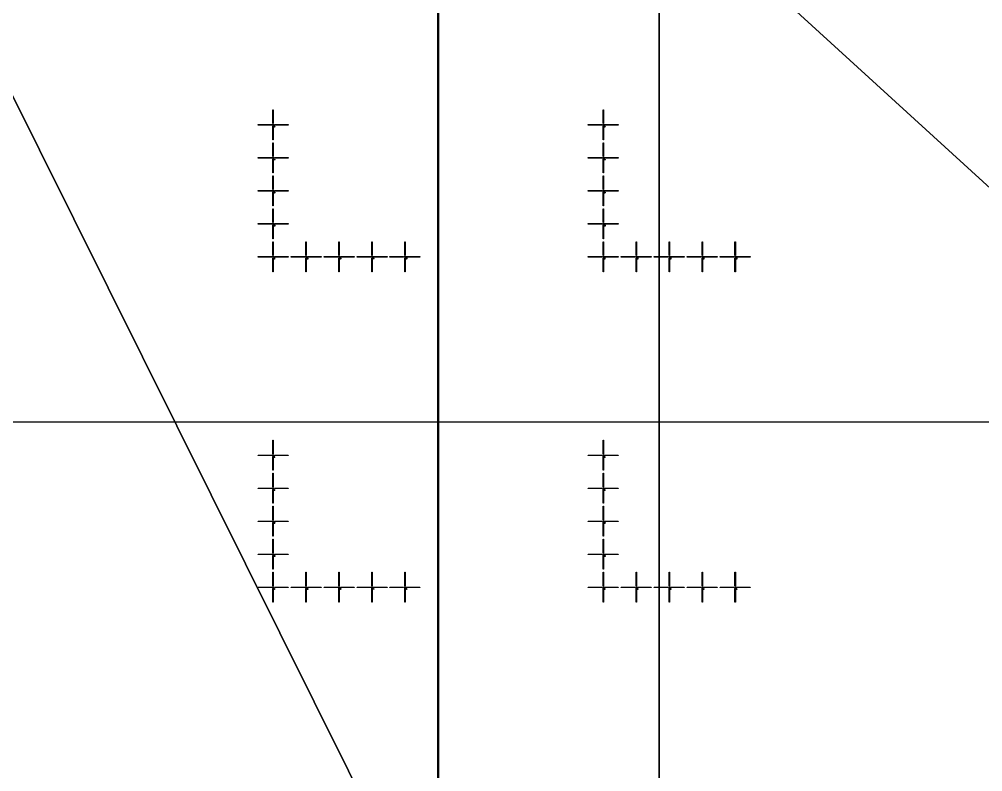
# Model space of a CAD drawing. Extents: x -25400 to 25400, y -24113 to 25400.
# Drawn here: x 4462 to 10306, y -12974 to -8413 of the extents above; entities that cross this region are included whole.
import ezdxf

# ---------------------------------------------------------------- set-up
doc = ezdxf.new("R2010")
doc.units = 0
for name, color, linetype in [('L0D0', 1, 'CONTINUOUS'), ('L1D0', 2, 'CONTINUOUS'), ('L3D0', 3, 'CONTINUOUS')]:
    doc.layers.add(name, color=color, linetype=linetype)

msp = doc.modelspace()

# ---------------------------------------------------------------- linework, layer by layer
at = {"layer": 'L0D0'}
for points in [[(8342.854, 23990.765), (8342.854, -23990.765), (8299.673, -24005.737), (8256.466, -24020.632), (8213.232, -24035.449), (8169.972, -24050.188), (8126.685, -24064.85), (8083.372, -24079.433), (8040.032, -24093.939), (7996.667, -24108.366), (7983.296, -24112.788), (4251.735, -24112.788), (0, 0), (0, 25400)], [(8342.854, -23990.765), (8342.854, 23990.765)], [(2112.945, -22802.313), (0, 0), (10207.408, -20499.239)], [(10207.408, -20499.239), (0, 0), (16923.304, -15427.63)], [(16923.304, -15427.63), (0, 0), (21353.614, -8272.434)]]:
    msp.add_lwpolyline(points, dxfattribs=at)
at = {"layer": 'L1D0'}
for points in [[(6000.25, -9045.15), (6000.25, -8962.15), (6002.75, -8962.15), (6002.75, -9045.15)], [(8003.25, -9045.15), (8003.25, -8962.15), (8005.75, -8962.15), (8005.75, -9045.15)], [(5910.5, -9054.4), (5910.5, -9051.9), (5993.5, -9051.9), (5993.5, -9054.4)], [(6001.3, -9058.15), (6001.3, -9053.35), (5996.5, -9053.35), (5996.5, -9052.95), (6001.3, -9052.95), (6001.3, -9048.15), (6001.7, -9048.15), (6001.7, -9052.95), (6006.5, -9052.95), (6006.5, -9053.35), (6001.7, -9053.35), (6001.7, -9058.15)], [(6009.5, -9054.4), (6009.5, -9051.9), (6092.5, -9051.9), (6092.5, -9054.4)], [(7913.5, -9054.4), (7913.5, -9051.9), (7996.5, -9051.9), (7996.5, -9054.4)], [(8004.3, -9058.15), (8004.3, -9053.35), (7999.5, -9053.35), (7999.5, -9052.95), (8004.3, -9052.95), (8004.3, -9048.15), (8004.7, -9048.15), (8004.7, -9052.95), (8009.5, -9052.95), (8009.5, -9053.35), (8004.7, -9053.35), (8004.7, -9058.15)], [(8012.5, -9054.4), (8012.5, -9051.9), (8095.5, -9051.9), (8095.5, -9054.4)], [(6000.25, -9144.15), (6000.25, -9061.15), (6002.75, -9061.15), (6002.75, -9144.15)], [(6007.5, -9063.706), (6007.5, -9060.15), (6011.944, -9060.15), (6011.944, -9061.039), (6008.389, -9061.039), (6008.389, -9062.817), (6011.056, -9062.817), (6011.056, -9063.706)], [(6007.5, -9066.372), (6007.5, -9065.483), (6011.056, -9065.483), (6011.056, -9066.372)], [(6011.056, -9065.483), (6011.056, -9063.706), (6011.944, -9063.706), (6011.944, -9065.483)], [(8003.25, -9144.15), (8003.25, -9061.15), (8005.75, -9061.15), (8005.75, -9144.15)], [(8010.5, -9063.706), (8010.5, -9060.15), (8014.944, -9060.15), (8014.944, -9061.039), (8011.389, -9061.039), (8011.389, -9062.817), (8014.056, -9062.817), (8014.056, -9063.706)], [(8010.5, -9066.372), (8010.5, -9065.483), (8014.056, -9065.483), (8014.056, -9066.372)], [(8014.056, -9065.483), (8014.056, -9063.706), (8014.944, -9063.706), (8014.944, -9065.483)], [(6000.25, -9245.15), (6000.25, -9162.15), (6002.75, -9162.15), (6002.75, -9245.15)], [(8003.25, -9245.15), (8003.25, -9162.15), (8005.75, -9162.15), (8005.75, -9245.15)], [(5910.5, -9254.4), (5910.5, -9251.9), (5993.5, -9251.9), (5993.5, -9254.4)], [(6001.3, -9258.15), (6001.3, -9253.35), (5996.5, -9253.35), (5996.5, -9252.95), (6001.3, -9252.95), (6001.3, -9248.15), (6001.7, -9248.15), (6001.7, -9252.95), (6006.5, -9252.95), (6006.5, -9253.35), (6001.7, -9253.35), (6001.7, -9258.15)], [(6000.25, -9344.15), (6000.25, -9261.15), (6002.75, -9261.15), (6002.75, -9344.15)], [(6010.167, -9266.372), (6010.167, -9264.594), (6007.5, -9264.594), (6007.5, -9262.817), (6008.389, -9262.817), (6008.389, -9263.706), (6010.167, -9263.706), (6010.167, -9261.039), (6009.278, -9261.039), (6009.278, -9260.15), (6011.056, -9260.15), (6011.056, -9263.706), (6011.944, -9263.706), (6011.944, -9264.594), (6011.056, -9264.594), (6011.056, -9266.372)], [(6008.389, -9262.817), (6008.389, -9261.039), (6009.278, -9261.039), (6009.278, -9262.817)], [(6009.5, -9254.4), (6009.5, -9251.9), (6092.5, -9251.9), (6092.5, -9254.4)], [(7913.5, -9254.4), (7913.5, -9251.9), (7996.5, -9251.9), (7996.5, -9254.4)], [(8004.3, -9258.15), (8004.3, -9253.35), (7999.5, -9253.35), (7999.5, -9252.95), (8004.3, -9252.95), (8004.3, -9248.15), (8004.7, -9248.15), (8004.7, -9252.95), (8009.5, -9252.95), (8009.5, -9253.35), (8004.7, -9253.35), (8004.7, -9258.15)], [(8003.25, -9344.15), (8003.25, -9261.15), (8005.75, -9261.15), (8005.75, -9344.15)], [(8013.167, -9266.372), (8013.167, -9264.594), (8010.5, -9264.594), (8010.5, -9262.817), (8011.389, -9262.817), (8011.389, -9263.706), (8013.167, -9263.706), (8013.167, -9261.039), (8012.278, -9261.039), (8012.278, -9260.15), (8014.056, -9260.15), (8014.056, -9263.706), (8014.944, -9263.706), (8014.944, -9264.594), (8014.056, -9264.594), (8014.056, -9266.372)], [(8011.389, -9262.817), (8011.389, -9261.039), (8012.278, -9261.039), (8012.278, -9262.817)], [(8012.5, -9254.4), (8012.5, -9251.9), (8095.5, -9251.9), (8095.5, -9254.4)], [(6000.25, -9445.15), (6000.25, -9362.15), (6002.75, -9362.15), (6002.75, -9445.15)], [(8003.25, -9445.15), (8003.25, -9362.15), (8005.75, -9362.15), (8005.75, -9445.15)], [(5910.5, -9454.4), (5910.5, -9451.9), (5993.5, -9451.9), (5993.5, -9454.4)], [(6001.3, -9458.15), (6001.3, -9453.35), (5996.5, -9453.35), (5996.5, -9452.95), (6001.3, -9452.95), (6001.3, -9448.15), (6001.7, -9448.15), (6001.7, -9452.95), (6006.5, -9452.95), (6006.5, -9453.35), (6001.7, -9453.35), (6001.7, -9458.15)], [(6000.25, -9544.15), (6000.25, -9461.15), (6002.75, -9461.15), (6002.75, -9544.15)], [(6007.5, -9461.039), (6007.5, -9460.15), (6011.056, -9460.15), (6011.056, -9461.039)], [(6007.5, -9466.372), (6007.5, -9465.483), (6011.056, -9465.483), (6011.056, -9466.372)], [(6008.389, -9463.706), (6008.389, -9462.817), (6011.056, -9462.817), (6011.056, -9463.706)], [(6009.5, -9454.4), (6009.5, -9451.9), (6092.5, -9451.9), (6092.5, -9454.4)], [(6011.056, -9462.817), (6011.056, -9461.039), (6011.944, -9461.039), (6011.944, -9462.817)], [(6011.056, -9465.483), (6011.056, -9463.706), (6011.944, -9463.706), (6011.944, -9465.483)], [(7913.5, -9454.4), (7913.5, -9451.9), (7996.5, -9451.9), (7996.5, -9454.4)], [(8004.3, -9458.15), (8004.3, -9453.35), (7999.5, -9453.35), (7999.5, -9452.95), (8004.3, -9452.95), (8004.3, -9448.15), (8004.7, -9448.15), (8004.7, -9452.95), (8009.5, -9452.95), (8009.5, -9453.35), (8004.7, -9453.35), (8004.7, -9458.15)], [(8003.25, -9544.15), (8003.25, -9461.15), (8005.75, -9461.15), (8005.75, -9544.15)], [(8010.5, -9461.039), (8010.5, -9460.15), (8014.056, -9460.15), (8014.056, -9461.039)], [(8010.5, -9466.372), (8010.5, -9465.483), (8014.056, -9465.483), (8014.056, -9466.372)], [(8011.389, -9463.706), (8011.389, -9462.817), (8014.056, -9462.817), (8014.056, -9463.706)], [(8012.5, -9454.4), (8012.5, -9451.9), (8095.5, -9451.9), (8095.5, -9454.4)], [(8014.056, -9462.817), (8014.056, -9461.039), (8014.944, -9461.039), (8014.944, -9462.817)], [(8014.056, -9465.483), (8014.056, -9463.706), (8014.944, -9463.706), (8014.944, -9465.483)], [(6000.25, -9645.15), (6000.25, -9562.15), (6002.75, -9562.15), (6002.75, -9645.15)], [(8003.25, -9645.15), (8003.25, -9562.15), (8005.75, -9562.15), (8005.75, -9645.15)], [(5910.5, -9654.4), (5910.5, -9651.9), (5993.5, -9651.9), (5993.5, -9654.4)], [(6001.3, -9658.15), (6001.3, -9653.35), (5996.5, -9653.35), (5996.5, -9652.95), (6001.3, -9652.95), (6001.3, -9648.15), (6001.7, -9648.15), (6001.7, -9652.95), (6006.5, -9652.95), (6006.5, -9653.35), (6001.7, -9653.35), (6001.7, -9658.15)], [(6000.25, -9744.15), (6000.25, -9661.15), (6002.75, -9661.15), (6002.75, -9744.15)], [(6007.5, -9661.928), (6007.5, -9661.039), (6008.389, -9661.039), (6008.389, -9661.928)], [(6007.5, -9666.372), (6007.5, -9664.594), (6008.389, -9664.594), (6008.389, -9665.483), (6011.944, -9665.483), (6011.944, -9666.372)], [(6008.389, -9661.039), (6008.389, -9660.15), (6011.056, -9660.15), (6011.056, -9661.039)], [(6008.389, -9664.594), (6008.389, -9663.706), (6010.167, -9663.706), (6010.167, -9664.594)], [(6009.5, -9654.4), (6009.5, -9651.9), (6092.5, -9651.9), (6092.5, -9654.4)], [(6010.167, -9663.706), (6010.167, -9662.817), (6011.056, -9662.817), (6011.056, -9663.706)], [(6011.056, -9662.817), (6011.056, -9661.039), (6011.944, -9661.039), (6011.944, -9662.817)], [(7913.5, -9654.4), (7913.5, -9651.9), (7996.5, -9651.9), (7996.5, -9654.4)], [(8004.3, -9658.15), (8004.3, -9653.35), (7999.5, -9653.35), (7999.5, -9652.95), (8004.3, -9652.95), (8004.3, -9648.15), (8004.7, -9648.15), (8004.7, -9652.95), (8009.5, -9652.95), (8009.5, -9653.35), (8004.7, -9653.35), (8004.7, -9658.15)], [(8003.25, -9744.15), (8003.25, -9661.15), (8005.75, -9661.15), (8005.75, -9744.15)], [(8010.5, -9661.928), (8010.5, -9661.039), (8011.389, -9661.039), (8011.389, -9661.928)], [(8010.5, -9666.372), (8010.5, -9664.594), (8011.389, -9664.594), (8011.389, -9665.483), (8014.944, -9665.483), (8014.944, -9666.372)], [(8011.389, -9661.039), (8011.389, -9660.15), (8014.056, -9660.15), (8014.056, -9661.039)], [(8011.389, -9664.594), (8011.389, -9663.706), (8013.167, -9663.706), (8013.167, -9664.594)], [(8012.5, -9654.4), (8012.5, -9651.9), (8095.5, -9651.9), (8095.5, -9654.4)], [(8013.167, -9663.706), (8013.167, -9662.817), (8014.056, -9662.817), (8014.056, -9663.706)], [(8014.056, -9662.817), (8014.056, -9661.039), (8014.944, -9661.039), (8014.944, -9662.817)], [(6000.25, -9845.15), (6000.25, -9762.15), (6002.75, -9762.15), (6002.75, -9845.15)], [(6200.25, -9845.15), (6200.25, -9762.15), (6202.75, -9762.15), (6202.75, -9845.15)], [(6400.25, -9845.15), (6400.25, -9762.15), (6402.75, -9762.15), (6402.75, -9845.15)], [(6600.25, -9845.15), (6600.25, -9762.15), (6602.75, -9762.15), (6602.75, -9845.15)], [(6800.25, -9845.15), (6800.25, -9762.15), (6802.75, -9762.15), (6802.75, -9845.15)], [(8003.25, -9845.15), (8003.25, -9762.15), (8005.75, -9762.15), (8005.75, -9845.15)], [(8203.25, -9845.15), (8203.25, -9762.15), (8205.75, -9762.15), (8205.75, -9845.15)], [(8403.25, -9845.15), (8403.25, -9762.15), (8405.75, -9762.15), (8405.75, -9845.15)], [(8603.25, -9845.15), (8603.25, -9762.15), (8605.75, -9762.15), (8605.75, -9845.15)], [(8803.25, -9845.15), (8803.25, -9762.15), (8805.75, -9762.15), (8805.75, -9845.15)], [(5910.5, -9854.4), (5910.5, -9851.9), (5993.5, -9851.9), (5993.5, -9854.4)], [(6001.3, -9858.15), (6001.3, -9853.35), (5996.5, -9853.35), (5996.5, -9852.95), (6001.3, -9852.95), (6001.3, -9848.15), (6001.7, -9848.15), (6001.7, -9852.95), (6006.5, -9852.95), (6006.5, -9853.35), (6001.7, -9853.35), (6001.7, -9858.15)], [(6000.25, -9944.15), (6000.25, -9861.15), (6002.75, -9861.15), (6002.75, -9944.15)], [(6008.389, -9866.372), (6008.389, -9865.483), (6009.278, -9865.483), (6009.278, -9861.928), (6008.389, -9861.928), (6008.389, -9861.039), (6009.278, -9861.039), (6009.278, -9860.15), (6010.167, -9860.15), (6010.167, -9865.483), (6011.056, -9865.483), (6011.056, -9866.372)], [(6009.5, -9854.4), (6009.5, -9851.9), (6092.5, -9851.9), (6092.5, -9854.4)], [(6110.5, -9854.4), (6110.5, -9851.9), (6193.5, -9851.9), (6193.5, -9854.4)], [(6201.3, -9858.15), (6201.3, -9853.35), (6196.5, -9853.35), (6196.5, -9852.95), (6201.3, -9852.95), (6201.3, -9848.15), (6201.7, -9848.15), (6201.7, -9852.95), (6206.5, -9852.95), (6206.5, -9853.35), (6201.7, -9853.35), (6201.7, -9858.15)], [(6200.25, -9944.15), (6200.25, -9861.15), (6202.75, -9861.15), (6202.75, -9944.15)], [(6207.5, -9861.928), (6207.5, -9861.039), (6208.389, -9861.039), (6208.389, -9861.928)], [(6207.5, -9866.372), (6207.5, -9864.594), (6208.389, -9864.594), (6208.389, -9865.483), (6211.944, -9865.483), (6211.944, -9866.372)], [(6208.389, -9861.039), (6208.389, -9860.15), (6211.056, -9860.15), (6211.056, -9861.039)], [(6208.389, -9864.594), (6208.389, -9863.706), (6210.167, -9863.706), (6210.167, -9864.594)], [(6209.5, -9854.4), (6209.5, -9851.9), (6292.5, -9851.9), (6292.5, -9854.4)], [(6210.167, -9863.706), (6210.167, -9862.817), (6211.056, -9862.817), (6211.056, -9863.706)], [(6211.056, -9862.817), (6211.056, -9861.039), (6211.944, -9861.039), (6211.944, -9862.817)], [(6310.5, -9854.4), (6310.5, -9851.9), (6393.5, -9851.9), (6393.5, -9854.4)], [(6401.3, -9858.15), (6401.3, -9853.35), (6396.5, -9853.35), (6396.5, -9852.95), (6401.3, -9852.95), (6401.3, -9848.15), (6401.7, -9848.15), (6401.7, -9852.95), (6406.5, -9852.95), (6406.5, -9853.35), (6401.7, -9853.35), (6401.7, -9858.15)], [(6400.25, -9944.15), (6400.25, -9861.15), (6402.75, -9861.15), (6402.75, -9944.15)], [(6407.5, -9861.039), (6407.5, -9860.15), (6411.056, -9860.15), (6411.056, -9861.039)], [(6407.5, -9866.372), (6407.5, -9865.483), (6411.056, -9865.483), (6411.056, -9866.372)], [(6408.389, -9863.706), (6408.389, -9862.817), (6411.056, -9862.817), (6411.056, -9863.706)], [(6409.5, -9854.4), (6409.5, -9851.9), (6492.5, -9851.9), (6492.5, -9854.4)], [(6411.056, -9862.817), (6411.056, -9861.039), (6411.944, -9861.039), (6411.944, -9862.817)], [(6411.056, -9865.483), (6411.056, -9863.706), (6411.944, -9863.706), (6411.944, -9865.483)], [(6510.5, -9854.4), (6510.5, -9851.9), (6593.5, -9851.9), (6593.5, -9854.4)], [(6601.3, -9858.15), (6601.3, -9853.35), (6596.5, -9853.35), (6596.5, -9852.95), (6601.3, -9852.95), (6601.3, -9848.15), (6601.7, -9848.15), (6601.7, -9852.95), (6606.5, -9852.95), (6606.5, -9853.35), (6601.7, -9853.35), (6601.7, -9858.15)], [(6600.25, -9944.15), (6600.25, -9861.15), (6602.75, -9861.15), (6602.75, -9944.15)], [(6610.167, -9866.372), (6610.167, -9864.594), (6607.5, -9864.594), (6607.5, -9862.817), (6608.389, -9862.817), (6608.389, -9863.706), (6610.167, -9863.706), (6610.167, -9861.039), (6609.278, -9861.039), (6609.278, -9860.15), (6611.056, -9860.15), (6611.056, -9863.706), (6611.944, -9863.706), (6611.944, -9864.594), (6611.056, -9864.594), (6611.056, -9866.372)], [(6608.389, -9862.817), (6608.389, -9861.039), (6609.278, -9861.039), (6609.278, -9862.817)], [(6609.5, -9854.4), (6609.5, -9851.9), (6692.5, -9851.9), (6692.5, -9854.4)], [(6710.5, -9854.4), (6710.5, -9851.9), (6793.5, -9851.9), (6793.5, -9854.4)], [(6801.3, -9858.15), (6801.3, -9853.35), (6796.5, -9853.35), (6796.5, -9852.95), (6801.3, -9852.95), (6801.3, -9848.15), (6801.7, -9848.15), (6801.7, -9852.95), (6806.5, -9852.95), (6806.5, -9853.35), (6801.7, -9853.35), (6801.7, -9858.15)], [(6800.25, -9944.15), (6800.25, -9861.15), (6802.75, -9861.15), (6802.75, -9944.15)], [(6807.5, -9863.706), (6807.5, -9860.15), (6811.944, -9860.15), (6811.944, -9861.039), (6808.389, -9861.039), (6808.389, -9862.817), (6811.056, -9862.817), (6811.056, -9863.706)], [(6807.5, -9866.372), (6807.5, -9865.483), (6811.056, -9865.483), (6811.056, -9866.372)], [(6809.5, -9854.4), (6809.5, -9851.9), (6892.5, -9851.9), (6892.5, -9854.4)], [(6811.056, -9865.483), (6811.056, -9863.706), (6811.944, -9863.706), (6811.944, -9865.483)], [(7913.5, -9854.4), (7913.5, -9851.9), (7996.5, -9851.9), (7996.5, -9854.4)], [(8004.3, -9858.15), (8004.3, -9853.35), (7999.5, -9853.35), (7999.5, -9852.95), (8004.3, -9852.95), (8004.3, -9848.15), (8004.7, -9848.15), (8004.7, -9852.95), (8009.5, -9852.95), (8009.5, -9853.35), (8004.7, -9853.35), (8004.7, -9858.15)], [(8003.25, -9944.15), (8003.25, -9861.15), (8005.75, -9861.15), (8005.75, -9944.15)], [(8011.389, -9866.372), (8011.389, -9865.483), (8012.278, -9865.483), (8012.278, -9861.928), (8011.389, -9861.928), (8011.389, -9861.039), (8012.278, -9861.039), (8012.278, -9860.15), (8013.167, -9860.15), (8013.167, -9865.483), (8014.056, -9865.483), (8014.056, -9866.372)], [(8012.5, -9854.4), (8012.5, -9851.9), (8095.5, -9851.9), (8095.5, -9854.4)], [(8113.5, -9854.4), (8113.5, -9851.9), (8196.5, -9851.9), (8196.5, -9854.4)], [(8204.3, -9858.15), (8204.3, -9853.35), (8199.5, -9853.35), (8199.5, -9852.95), (8204.3, -9852.95), (8204.3, -9848.15), (8204.7, -9848.15), (8204.7, -9852.95), (8209.5, -9852.95), (8209.5, -9853.35), (8204.7, -9853.35), (8204.7, -9858.15)], [(8203.25, -9944.15), (8203.25, -9861.15), (8205.75, -9861.15), (8205.75, -9944.15)], [(8210.5, -9861.928), (8210.5, -9861.039), (8211.389, -9861.039), (8211.389, -9861.928)], [(8210.5, -9866.372), (8210.5, -9864.594), (8211.389, -9864.594), (8211.389, -9865.483), (8214.944, -9865.483), (8214.944, -9866.372)], [(8211.389, -9861.039), (8211.389, -9860.15), (8214.056, -9860.15), (8214.056, -9861.039)], [(8211.389, -9864.594), (8211.389, -9863.706), (8213.167, -9863.706), (8213.167, -9864.594)], [(8212.5, -9854.4), (8212.5, -9851.9), (8295.5, -9851.9), (8295.5, -9854.4)], [(8213.167, -9863.706), (8213.167, -9862.817), (8214.056, -9862.817), (8214.056, -9863.706)], [(8214.056, -9862.817), (8214.056, -9861.039), (8214.944, -9861.039), (8214.944, -9862.817)], [(8313.5, -9854.4), (8313.5, -9851.9), (8396.5, -9851.9), (8396.5, -9854.4)], [(8404.3, -9858.15), (8404.3, -9853.35), (8399.5, -9853.35), (8399.5, -9852.95), (8404.3, -9852.95), (8404.3, -9848.15), (8404.7, -9848.15), (8404.7, -9852.95), (8409.5, -9852.95), (8409.5, -9853.35), (8404.7, -9853.35), (8404.7, -9858.15)], [(8403.25, -9944.15), (8403.25, -9861.15), (8405.75, -9861.15), (8405.75, -9944.15)], [(8410.5, -9861.039), (8410.5, -9860.15), (8414.056, -9860.15), (8414.056, -9861.039)], [(8410.5, -9866.372), (8410.5, -9865.483), (8414.056, -9865.483), (8414.056, -9866.372)], [(8411.389, -9863.706), (8411.389, -9862.817), (8414.056, -9862.817), (8414.056, -9863.706)], [(8412.5, -9854.4), (8412.5, -9851.9), (8495.5, -9851.9), (8495.5, -9854.4)], [(8414.056, -9862.817), (8414.056, -9861.039), (8414.944, -9861.039), (8414.944, -9862.817)], [(8414.056, -9865.483), (8414.056, -9863.706), (8414.944, -9863.706), (8414.944, -9865.483)], [(8513.5, -9854.4), (8513.5, -9851.9), (8596.5, -9851.9), (8596.5, -9854.4)], [(8604.3, -9858.15), (8604.3, -9853.35), (8599.5, -9853.35), (8599.5, -9852.95), (8604.3, -9852.95), (8604.3, -9848.15), (8604.7, -9848.15), (8604.7, -9852.95), (8609.5, -9852.95), (8609.5, -9853.35), (8604.7, -9853.35), (8604.7, -9858.15)], [(8603.25, -9944.15), (8603.25, -9861.15), (8605.75, -9861.15), (8605.75, -9944.15)], [(8613.167, -9866.372), (8613.167, -9864.594), (8610.5, -9864.594), (8610.5, -9862.817), (8611.389, -9862.817), (8611.389, -9863.706), (8613.167, -9863.706), (8613.167, -9861.039), (8612.278, -9861.039), (8612.278, -9860.15), (8614.056, -9860.15), (8614.056, -9863.706), (8614.944, -9863.706), (8614.944, -9864.594), (8614.056, -9864.594), (8614.056, -9866.372)], [(8611.389, -9862.817), (8611.389, -9861.039), (8612.278, -9861.039), (8612.278, -9862.817)], [(8612.5, -9854.4), (8612.5, -9851.9), (8695.5, -9851.9), (8695.5, -9854.4)], [(8713.5, -9854.4), (8713.5, -9851.9), (8796.5, -9851.9), (8796.5, -9854.4)], [(8804.3, -9858.15), (8804.3, -9853.35), (8799.5, -9853.35), (8799.5, -9852.95), (8804.3, -9852.95), (8804.3, -9848.15), (8804.7, -9848.15), (8804.7, -9852.95), (8809.5, -9852.95), (8809.5, -9853.35), (8804.7, -9853.35), (8804.7, -9858.15)], [(8803.25, -9944.15), (8803.25, -9861.15), (8805.75, -9861.15), (8805.75, -9944.15)], [(8810.5, -9863.706), (8810.5, -9860.15), (8814.944, -9860.15), (8814.944, -9861.039), (8811.389, -9861.039), (8811.389, -9862.817), (8814.056, -9862.817), (8814.056, -9863.706)], [(8810.5, -9866.372), (8810.5, -9865.483), (8814.056, -9865.483), (8814.056, -9866.372)], [(8812.5, -9854.4), (8812.5, -9851.9), (8895.5, -9851.9), (8895.5, -9854.4)], [(8814.056, -9865.483), (8814.056, -9863.706), (8814.944, -9863.706), (8814.944, -9865.483)], [(6000.25, -11048.15), (6000.25, -10965.15), (6002.75, -10965.15), (6002.75, -11048.15)], [(8003.25, -11048.15), (8003.25, -10965.15), (8005.75, -10965.15), (8005.75, -11048.15)], [(5910.5, -11057.4), (5910.5, -11054.9), (5993.5, -11054.9), (5993.5, -11057.4)], [(6001.3, -11061.15), (6001.3, -11056.35), (5996.5, -11056.35), (5996.5, -11055.95), (6001.3, -11055.95), (6001.3, -11051.15), (6001.7, -11051.15), (6001.7, -11055.95), (6006.5, -11055.95), (6006.5, -11056.35), (6001.7, -11056.35), (6001.7, -11061.15)], [(6000.25, -11147.15), (6000.25, -11064.15), (6002.75, -11064.15), (6002.75, -11147.15)], [(6007.5, -11066.706), (6007.5, -11063.15), (6011.944, -11063.15), (6011.944, -11064.039), (6008.389, -11064.039), (6008.389, -11065.817), (6011.056, -11065.817), (6011.056, -11066.706)], [(6007.5, -11069.372), (6007.5, -11068.483), (6011.056, -11068.483), (6011.056, -11069.372)], [(6009.5, -11057.4), (6009.5, -11054.9), (6092.5, -11054.9), (6092.5, -11057.4)], [(6011.056, -11068.483), (6011.056, -11066.706), (6011.944, -11066.706), (6011.944, -11068.483)], [(7913.5, -11057.4), (7913.5, -11054.9), (7996.5, -11054.9), (7996.5, -11057.4)], [(8004.3, -11061.15), (8004.3, -11056.35), (7999.5, -11056.35), (7999.5, -11055.95), (8004.3, -11055.95), (8004.3, -11051.15), (8004.7, -11051.15), (8004.7, -11055.95), (8009.5, -11055.95), (8009.5, -11056.35), (8004.7, -11056.35), (8004.7, -11061.15)], [(8003.25, -11147.15), (8003.25, -11064.15), (8005.75, -11064.15), (8005.75, -11147.15)], [(8010.5, -11066.706), (8010.5, -11063.15), (8014.944, -11063.15), (8014.944, -11064.039), (8011.389, -11064.039), (8011.389, -11065.817), (8014.056, -11065.817), (8014.056, -11066.706)], [(8010.5, -11069.372), (8010.5, -11068.483), (8014.056, -11068.483), (8014.056, -11069.372)], [(8012.5, -11057.4), (8012.5, -11054.9), (8095.5, -11054.9), (8095.5, -11057.4)], [(8014.056, -11068.483), (8014.056, -11066.706), (8014.944, -11066.706), (8014.944, -11068.483)], [(6000.25, -11248.15), (6000.25, -11165.15), (6002.75, -11165.15), (6002.75, -11248.15)], [(8003.25, -11248.15), (8003.25, -11165.15), (8005.75, -11165.15), (8005.75, -11248.15)], [(5910.5, -11257.4), (5910.5, -11254.9), (5993.5, -11254.9), (5993.5, -11257.4)], [(6001.3, -11261.15), (6001.3, -11256.35), (5996.5, -11256.35), (5996.5, -11255.95), (6001.3, -11255.95), (6001.3, -11251.15), (6001.7, -11251.15), (6001.7, -11255.95), (6006.5, -11255.95), (6006.5, -11256.35), (6001.7, -11256.35), (6001.7, -11261.15)], [(6000.25, -11347.15), (6000.25, -11264.15), (6002.75, -11264.15), (6002.75, -11347.15)], [(6010.167, -11269.372), (6010.167, -11267.594), (6007.5, -11267.594), (6007.5, -11265.817), (6008.389, -11265.817), (6008.389, -11266.706), (6010.167, -11266.706), (6010.167, -11264.039), (6009.278, -11264.039), (6009.278, -11263.15), (6011.056, -11263.15), (6011.056, -11266.706), (6011.944, -11266.706), (6011.944, -11267.594), (6011.056, -11267.594), (6011.056, -11269.372)], [(6008.389, -11265.817), (6008.389, -11264.039), (6009.278, -11264.039), (6009.278, -11265.817)], [(6009.5, -11257.4), (6009.5, -11254.9), (6092.5, -11254.9), (6092.5, -11257.4)], [(7913.5, -11257.4), (7913.5, -11254.9), (7996.5, -11254.9), (7996.5, -11257.4)], [(8004.3, -11261.15), (8004.3, -11256.35), (7999.5, -11256.35), (7999.5, -11255.95), (8004.3, -11255.95), (8004.3, -11251.15), (8004.7, -11251.15), (8004.7, -11255.95), (8009.5, -11255.95), (8009.5, -11256.35), (8004.7, -11256.35), (8004.7, -11261.15)], [(8003.25, -11347.15), (8003.25, -11264.15), (8005.75, -11264.15), (8005.75, -11347.15)], [(8013.167, -11269.372), (8013.167, -11267.594), (8010.5, -11267.594), (8010.5, -11265.817), (8011.389, -11265.817), (8011.389, -11266.706), (8013.167, -11266.706), (8013.167, -11264.039), (8012.278, -11264.039), (8012.278, -11263.15), (8014.056, -11263.15), (8014.056, -11266.706), (8014.944, -11266.706), (8014.944, -11267.594), (8014.056, -11267.594), (8014.056, -11269.372)], [(8011.389, -11265.817), (8011.389, -11264.039), (8012.278, -11264.039), (8012.278, -11265.817)], [(8012.5, -11257.4), (8012.5, -11254.9), (8095.5, -11254.9), (8095.5, -11257.4)], [(6000.25, -11448.15), (6000.25, -11365.15), (6002.75, -11365.15), (6002.75, -11448.15)], [(8003.25, -11448.15), (8003.25, -11365.15), (8005.75, -11365.15), (8005.75, -11448.15)], [(6001.3, -11461.15), (6001.3, -11456.35), (5996.5, -11456.35), (5996.5, -11455.95), (6001.3, -11455.95), (6001.3, -11451.15), (6001.7, -11451.15), (6001.7, -11455.95), (6006.5, -11455.95), (6006.5, -11456.35), (6001.7, -11456.35), (6001.7, -11461.15)], [(8004.3, -11461.15), (8004.3, -11456.35), (7999.5, -11456.35), (7999.5, -11455.95), (8004.3, -11455.95), (8004.3, -11451.15), (8004.7, -11451.15), (8004.7, -11455.95), (8009.5, -11455.95), (8009.5, -11456.35), (8004.7, -11456.35), (8004.7, -11461.15)], [(5910.5, -11457.4), (5910.5, -11454.9), (5993.5, -11454.9), (5993.5, -11457.4)], [(6000.25, -11547.15), (6000.25, -11464.15), (6002.75, -11464.15), (6002.75, -11547.15)], [(6007.5, -11464.039), (6007.5, -11463.15), (6011.056, -11463.15), (6011.056, -11464.039)], [(6007.5, -11469.372), (6007.5, -11468.483), (6011.056, -11468.483), (6011.056, -11469.372)], [(6008.389, -11466.706), (6008.389, -11465.817), (6011.056, -11465.817), (6011.056, -11466.706)], [(6009.5, -11457.4), (6009.5, -11454.9), (6092.5, -11454.9), (6092.5, -11457.4)], [(6011.056, -11465.817), (6011.056, -11464.039), (6011.944, -11464.039), (6011.944, -11465.817)], [(6011.056, -11468.483), (6011.056, -11466.706), (6011.944, -11466.706), (6011.944, -11468.483)], [(7913.5, -11457.4), (7913.5, -11454.9), (7996.5, -11454.9), (7996.5, -11457.4)], [(8003.25, -11547.15), (8003.25, -11464.15), (8005.75, -11464.15), (8005.75, -11547.15)], [(8010.5, -11464.039), (8010.5, -11463.15), (8014.056, -11463.15), (8014.056, -11464.039)], [(8010.5, -11469.372), (8010.5, -11468.483), (8014.056, -11468.483), (8014.056, -11469.372)], [(8011.389, -11466.706), (8011.389, -11465.817), (8014.056, -11465.817), (8014.056, -11466.706)], [(8012.5, -11457.4), (8012.5, -11454.9), (8095.5, -11454.9), (8095.5, -11457.4)], [(8014.056, -11465.817), (8014.056, -11464.039), (8014.944, -11464.039), (8014.944, -11465.817)], [(8014.056, -11468.483), (8014.056, -11466.706), (8014.944, -11466.706), (8014.944, -11468.483)], [(6000.25, -11648.15), (6000.25, -11565.15), (6002.75, -11565.15), (6002.75, -11648.15)], [(8003.25, -11648.15), (8003.25, -11565.15), (8005.75, -11565.15), (8005.75, -11648.15)], [(5910.5, -11657.4), (5910.5, -11654.9), (5993.5, -11654.9), (5993.5, -11657.4)], [(6001.3, -11661.15), (6001.3, -11656.35), (5996.5, -11656.35), (5996.5, -11655.95), (6001.3, -11655.95), (6001.3, -11651.15), (6001.7, -11651.15), (6001.7, -11655.95), (6006.5, -11655.95), (6006.5, -11656.35), (6001.7, -11656.35), (6001.7, -11661.15)], [(6000.25, -11747.15), (6000.25, -11664.15), (6002.75, -11664.15), (6002.75, -11747.15)], [(6007.5, -11664.928), (6007.5, -11664.039), (6008.389, -11664.039), (6008.389, -11664.928)], [(6007.5, -11669.372), (6007.5, -11667.594), (6008.389, -11667.594), (6008.389, -11668.483), (6011.944, -11668.483), (6011.944, -11669.372)], [(6008.389, -11664.039), (6008.389, -11663.15), (6011.056, -11663.15), (6011.056, -11664.039)], [(6008.389, -11667.594), (6008.389, -11666.706), (6010.167, -11666.706), (6010.167, -11667.594)], [(6009.5, -11657.4), (6009.5, -11654.9), (6092.5, -11654.9), (6092.5, -11657.4)], [(6010.167, -11666.706), (6010.167, -11665.817), (6011.056, -11665.817), (6011.056, -11666.706)], [(6011.056, -11665.817), (6011.056, -11664.039), (6011.944, -11664.039), (6011.944, -11665.817)], [(7913.5, -11657.4), (7913.5, -11654.9), (7996.5, -11654.9), (7996.5, -11657.4)], [(8004.3, -11661.15), (8004.3, -11656.35), (7999.5, -11656.35), (7999.5, -11655.95), (8004.3, -11655.95), (8004.3, -11651.15), (8004.7, -11651.15), (8004.7, -11655.95), (8009.5, -11655.95), (8009.5, -11656.35), (8004.7, -11656.35), (8004.7, -11661.15)], [(8003.25, -11747.15), (8003.25, -11664.15), (8005.75, -11664.15), (8005.75, -11747.15)], [(8010.5, -11664.928), (8010.5, -11664.039), (8011.389, -11664.039), (8011.389, -11664.928)], [(8010.5, -11669.372), (8010.5, -11667.594), (8011.389, -11667.594), (8011.389, -11668.483), (8014.944, -11668.483), (8014.944, -11669.372)], [(8011.389, -11664.039), (8011.389, -11663.15), (8014.056, -11663.15), (8014.056, -11664.039)], [(8011.389, -11667.594), (8011.389, -11666.706), (8013.167, -11666.706), (8013.167, -11667.594)], [(8012.5, -11657.4), (8012.5, -11654.9), (8095.5, -11654.9), (8095.5, -11657.4)], [(8013.167, -11666.706), (8013.167, -11665.817), (8014.056, -11665.817), (8014.056, -11666.706)], [(8014.056, -11665.817), (8014.056, -11664.039), (8014.944, -11664.039), (8014.944, -11665.817)], [(6000.25, -11848.15), (6000.25, -11765.15), (6002.75, -11765.15), (6002.75, -11848.15)], [(6200.25, -11848.15), (6200.25, -11765.15), (6202.75, -11765.15), (6202.75, -11848.15)], [(6400.25, -11848.15), (6400.25, -11765.15), (6402.75, -11765.15), (6402.75, -11848.15)], [(6600.25, -11848.15), (6600.25, -11765.15), (6602.75, -11765.15), (6602.75, -11848.15)], [(6800.25, -11848.15), (6800.25, -11765.15), (6802.75, -11765.15), (6802.75, -11848.15)], [(8003.25, -11848.15), (8003.25, -11765.15), (8005.75, -11765.15), (8005.75, -11848.15)], [(8203.25, -11848.15), (8203.25, -11765.15), (8205.75, -11765.15), (8205.75, -11848.15)], [(8403.25, -11848.15), (8403.25, -11765.15), (8405.75, -11765.15), (8405.75, -11848.15)], [(8603.25, -11848.15), (8603.25, -11765.15), (8605.75, -11765.15), (8605.75, -11848.15)], [(8803.25, -11848.15), (8803.25, -11765.15), (8805.75, -11765.15), (8805.75, -11848.15)], [(5910.5, -11857.4), (5910.5, -11854.9), (5993.5, -11854.9), (5993.5, -11857.4)], [(6001.3, -11861.15), (6001.3, -11856.35), (5996.5, -11856.35), (5996.5, -11855.95), (6001.3, -11855.95), (6001.3, -11851.15), (6001.7, -11851.15), (6001.7, -11855.95), (6006.5, -11855.95), (6006.5, -11856.35), (6001.7, -11856.35), (6001.7, -11861.15)], [(6008.389, -11869.372), (6008.389, -11868.483), (6009.278, -11868.483), (6009.278, -11864.928), (6008.389, -11864.928), (6008.389, -11864.039), (6009.278, -11864.039), (6009.278, -11863.15), (6010.167, -11863.15), (6010.167, -11868.483), (6011.056, -11868.483), (6011.056, -11869.372)], [(6009.5, -11857.4), (6009.5, -11854.9), (6092.5, -11854.9), (6092.5, -11857.4)], [(6110.5, -11857.4), (6110.5, -11854.9), (6193.5, -11854.9), (6193.5, -11857.4)], [(6201.3, -11861.15), (6201.3, -11856.35), (6196.5, -11856.35), (6196.5, -11855.95), (6201.3, -11855.95), (6201.3, -11851.15), (6201.7, -11851.15), (6201.7, -11855.95), (6206.5, -11855.95), (6206.5, -11856.35), (6201.7, -11856.35), (6201.7, -11861.15)], [(6208.389, -11864.039), (6208.389, -11863.15), (6211.056, -11863.15), (6211.056, -11864.039)], [(6209.5, -11857.4), (6209.5, -11854.9), (6292.5, -11854.9), (6292.5, -11857.4)], [(6310.5, -11857.4), (6310.5, -11854.9), (6393.5, -11854.9), (6393.5, -11857.4)], [(6401.3, -11861.15), (6401.3, -11856.35), (6396.5, -11856.35), (6396.5, -11855.95), (6401.3, -11855.95), (6401.3, -11851.15), (6401.7, -11851.15), (6401.7, -11855.95), (6406.5, -11855.95), (6406.5, -11856.35), (6401.7, -11856.35), (6401.7, -11861.15)], [(6407.5, -11864.039), (6407.5, -11863.15), (6411.056, -11863.15), (6411.056, -11864.039)], [(6409.5, -11857.4), (6409.5, -11854.9), (6492.5, -11854.9), (6492.5, -11857.4)], [(6510.5, -11857.4), (6510.5, -11854.9), (6593.5, -11854.9), (6593.5, -11857.4)], [(6601.3, -11861.15), (6601.3, -11856.35), (6596.5, -11856.35), (6596.5, -11855.95), (6601.3, -11855.95), (6601.3, -11851.15), (6601.7, -11851.15), (6601.7, -11855.95), (6606.5, -11855.95), (6606.5, -11856.35), (6601.7, -11856.35), (6601.7, -11861.15)], [(6610.167, -11869.372), (6610.167, -11867.594), (6607.5, -11867.594), (6607.5, -11865.817), (6608.389, -11865.817), (6608.389, -11866.706), (6610.167, -11866.706), (6610.167, -11864.039), (6609.278, -11864.039), (6609.278, -11863.15), (6611.056, -11863.15), (6611.056, -11866.706), (6611.944, -11866.706), (6611.944, -11867.594), (6611.056, -11867.594), (6611.056, -11869.372)], [(6609.5, -11857.4), (6609.5, -11854.9), (6692.5, -11854.9), (6692.5, -11857.4)], [(6710.5, -11857.4), (6710.5, -11854.9), (6793.5, -11854.9), (6793.5, -11857.4)], [(6801.3, -11861.15), (6801.3, -11856.35), (6796.5, -11856.35), (6796.5, -11855.95), (6801.3, -11855.95), (6801.3, -11851.15), (6801.7, -11851.15), (6801.7, -11855.95), (6806.5, -11855.95), (6806.5, -11856.35), (6801.7, -11856.35), (6801.7, -11861.15)], [(6807.5, -11866.706), (6807.5, -11863.15), (6811.944, -11863.15), (6811.944, -11864.039), (6808.389, -11864.039), (6808.389, -11865.817), (6811.056, -11865.817), (6811.056, -11866.706)], [(6809.5, -11857.4), (6809.5, -11854.9), (6892.5, -11854.9), (6892.5, -11857.4)], [(7913.5, -11857.4), (7913.5, -11854.9), (7996.5, -11854.9), (7996.5, -11857.4)], [(8004.3, -11861.15), (8004.3, -11856.35), (7999.5, -11856.35), (7999.5, -11855.95), (8004.3, -11855.95), (8004.3, -11851.15), (8004.7, -11851.15), (8004.7, -11855.95), (8009.5, -11855.95), (8009.5, -11856.35), (8004.7, -11856.35), (8004.7, -11861.15)], [(8011.389, -11869.372), (8011.389, -11868.483), (8012.278, -11868.483), (8012.278, -11864.928), (8011.389, -11864.928), (8011.389, -11864.039), (8012.278, -11864.039), (8012.278, -11863.15), (8013.167, -11863.15), (8013.167, -11868.483), (8014.056, -11868.483), (8014.056, -11869.372)], [(8012.5, -11857.4), (8012.5, -11854.9), (8095.5, -11854.9), (8095.5, -11857.4)], [(8113.5, -11857.4), (8113.5, -11854.9), (8196.5, -11854.9), (8196.5, -11857.4)], [(8204.3, -11861.15), (8204.3, -11856.35), (8199.5, -11856.35), (8199.5, -11855.95), (8204.3, -11855.95), (8204.3, -11851.15), (8204.7, -11851.15), (8204.7, -11855.95), (8209.5, -11855.95), (8209.5, -11856.35), (8204.7, -11856.35), (8204.7, -11861.15)], [(8211.389, -11864.039), (8211.389, -11863.15), (8214.056, -11863.15), (8214.056, -11864.039)], [(8212.5, -11857.4), (8212.5, -11854.9), (8295.5, -11854.9), (8295.5, -11857.4)], [(8313.5, -11857.4), (8313.5, -11854.9), (8396.5, -11854.9), (8396.5, -11857.4)], [(8404.3, -11861.15), (8404.3, -11856.35), (8399.5, -11856.35), (8399.5, -11855.95), (8404.3, -11855.95), (8404.3, -11851.15), (8404.7, -11851.15), (8404.7, -11855.95), (8409.5, -11855.95), (8409.5, -11856.35), (8404.7, -11856.35), (8404.7, -11861.15)], [(8410.5, -11864.039), (8410.5, -11863.15), (8414.056, -11863.15), (8414.056, -11864.039)], [(8412.5, -11857.4), (8412.5, -11854.9), (8495.5, -11854.9), (8495.5, -11857.4)], [(8513.5, -11857.4), (8513.5, -11854.9), (8596.5, -11854.9), (8596.5, -11857.4)], [(8604.3, -11861.15), (8604.3, -11856.35), (8599.5, -11856.35), (8599.5, -11855.95), (8604.3, -11855.95), (8604.3, -11851.15), (8604.7, -11851.15), (8604.7, -11855.95), (8609.5, -11855.95), (8609.5, -11856.35), (8604.7, -11856.35), (8604.7, -11861.15)], [(8613.167, -11869.372), (8613.167, -11867.594), (8610.5, -11867.594), (8610.5, -11865.817), (8611.389, -11865.817), (8611.389, -11866.706), (8613.167, -11866.706), (8613.167, -11864.039), (8612.278, -11864.039), (8612.278, -11863.15), (8614.056, -11863.15), (8614.056, -11866.706), (8614.944, -11866.706), (8614.944, -11867.594), (8614.056, -11867.594), (8614.056, -11869.372)], [(8612.5, -11857.4), (8612.5, -11854.9), (8695.5, -11854.9), (8695.5, -11857.4)], [(8713.5, -11857.4), (8713.5, -11854.9), (8796.5, -11854.9), (8796.5, -11857.4)], [(8804.3, -11861.15), (8804.3, -11856.35), (8799.5, -11856.35), (8799.5, -11855.95), (8804.3, -11855.95), (8804.3, -11851.15), (8804.7, -11851.15), (8804.7, -11855.95), (8809.5, -11855.95), (8809.5, -11856.35), (8804.7, -11856.35), (8804.7, -11861.15)], [(8810.5, -11866.706), (8810.5, -11863.15), (8814.944, -11863.15), (8814.944, -11864.039), (8811.389, -11864.039), (8811.389, -11865.817), (8814.056, -11865.817), (8814.056, -11866.706)], [(8812.5, -11857.4), (8812.5, -11854.9), (8895.5, -11854.9), (8895.5, -11857.4)], [(6000.25, -11947.15), (6000.25, -11864.15), (6002.75, -11864.15), (6002.75, -11947.15)], [(6200.25, -11947.15), (6200.25, -11864.15), (6202.75, -11864.15), (6202.75, -11947.15)], [(6207.5, -11864.928), (6207.5, -11864.039), (6208.389, -11864.039), (6208.389, -11864.928)], [(6207.5, -11869.372), (6207.5, -11867.594), (6208.389, -11867.594), (6208.389, -11868.483), (6211.944, -11868.483), (6211.944, -11869.372)], [(6208.389, -11867.594), (6208.389, -11866.706), (6210.167, -11866.706), (6210.167, -11867.594)], [(6210.167, -11866.706), (6210.167, -11865.817), (6211.056, -11865.817), (6211.056, -11866.706)], [(6211.056, -11865.817), (6211.056, -11864.039), (6211.944, -11864.039), (6211.944, -11865.817)], [(6400.25, -11947.15), (6400.25, -11864.15), (6402.75, -11864.15), (6402.75, -11947.15)], [(6407.5, -11869.372), (6407.5, -11868.483), (6411.056, -11868.483), (6411.056, -11869.372)], [(6408.389, -11866.706), (6408.389, -11865.817), (6411.056, -11865.817), (6411.056, -11866.706)], [(6411.056, -11865.817), (6411.056, -11864.039), (6411.944, -11864.039), (6411.944, -11865.817)], [(6411.056, -11868.483), (6411.056, -11866.706), (6411.944, -11866.706), (6411.944, -11868.483)], [(6600.25, -11947.15), (6600.25, -11864.15), (6602.75, -11864.15), (6602.75, -11947.15)], [(6608.389, -11865.817), (6608.389, -11864.039), (6609.278, -11864.039), (6609.278, -11865.817)], [(6800.25, -11947.15), (6800.25, -11864.15), (6802.75, -11864.15), (6802.75, -11947.15)], [(6807.5, -11869.372), (6807.5, -11868.483), (6811.056, -11868.483), (6811.056, -11869.372)], [(6811.056, -11868.483), (6811.056, -11866.706), (6811.944, -11866.706), (6811.944, -11868.483)], [(8003.25, -11947.15), (8003.25, -11864.15), (8005.75, -11864.15), (8005.75, -11947.15)], [(8203.25, -11947.15), (8203.25, -11864.15), (8205.75, -11864.15), (8205.75, -11947.15)], [(8210.5, -11864.928), (8210.5, -11864.039), (8211.389, -11864.039), (8211.389, -11864.928)], [(8210.5, -11869.372), (8210.5, -11867.594), (8211.389, -11867.594), (8211.389, -11868.483), (8214.944, -11868.483), (8214.944, -11869.372)], [(8211.389, -11867.594), (8211.389, -11866.706), (8213.167, -11866.706), (8213.167, -11867.594)], [(8213.167, -11866.706), (8213.167, -11865.817), (8214.056, -11865.817), (8214.056, -11866.706)], [(8214.056, -11865.817), (8214.056, -11864.039), (8214.944, -11864.039), (8214.944, -11865.817)], [(8403.25, -11947.15), (8403.25, -11864.15), (8405.75, -11864.15), (8405.75, -11947.15)], [(8410.5, -11869.372), (8410.5, -11868.483), (8414.056, -11868.483), (8414.056, -11869.372)], [(8411.389, -11866.706), (8411.389, -11865.817), (8414.056, -11865.817), (8414.056, -11866.706)], [(8414.056, -11865.817), (8414.056, -11864.039), (8414.944, -11864.039), (8414.944, -11865.817)], [(8414.056, -11868.483), (8414.056, -11866.706), (8414.944, -11866.706), (8414.944, -11868.483)], [(8603.25, -11947.15), (8603.25, -11864.15), (8605.75, -11864.15), (8605.75, -11947.15)], [(8611.389, -11865.817), (8611.389, -11864.039), (8612.278, -11864.039), (8612.278, -11865.817)], [(8803.25, -11947.15), (8803.25, -11864.15), (8805.75, -11864.15), (8805.75, -11947.15)], [(8810.5, -11869.372), (8810.5, -11868.483), (8814.056, -11868.483), (8814.056, -11869.372)], [(8814.056, -11868.483), (8814.056, -11866.706), (8814.944, -11866.706), (8814.944, -11868.483)]]:
    msp.add_lwpolyline(points, close=True, dxfattribs=at)
at = {"layer": 'L3D0'}
for points in [[(-7001.5, -10853.15), (-1.5, -10853.15), (1.5, -10853.15), (7001.5, -10853.15), (7004.5, -10853.15), (14004.5, -10853.15), (14007.5, -10853.15), (21007.5, -10853.15), (21007.5, -3853.15), (14007.5, -3853.15), (14007.5, -10853.15), (14004.5, -10853.15), (14004.5, -3853.15), (7004.5, -3853.15), (7004.5, -10853.15), (7001.5, -10853.15), (7001.5, -3853.15), (1.5, -3853.15), (1.5, -10853.15), (-1.5, -10853.15), (-1.5, -3853.15), (-7001.5, -3853.15)], [(-7001.5, -17856.15), (-1.5, -17856.15), (1.5, -17856.15), (7001.5, -17856.15), (7004.5, -17856.15), (14004.5, -17856.15), (14004.5, -10856.15), (7004.5, -10856.15), (7004.5, -17856.15), (7001.5, -17856.15), (7001.5, -10856.15), (1.5, -10856.15), (1.5, -17856.15), (-1.5, -17856.15), (-1.5, -10856.15), (-7001.5, -10856.15)]]:
    msp.add_lwpolyline(points, dxfattribs=at)

doc.saveas('drawing.dxf')
